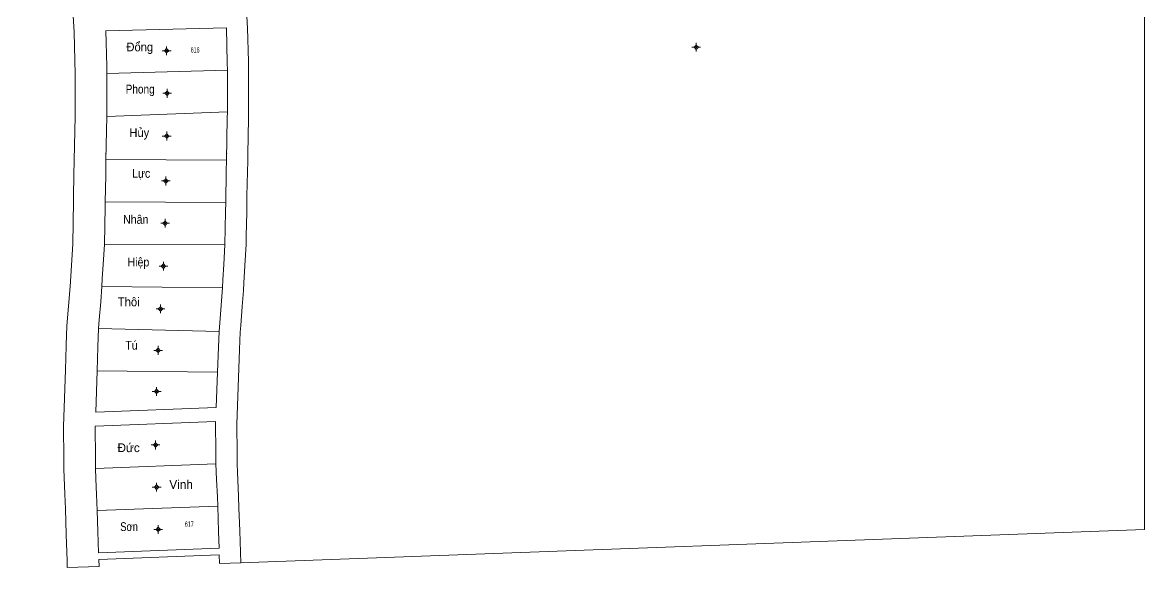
# Model space of a CAD drawing. Header units: metres. Extents: x 548056 to 548375, y 1837533 to 1837922.
# Drawn here: x 548055.8 to 548374.5, y 1837532.9 to 1837687.7 of the extents above; entities that cross this region are included whole.
import ezdxf
from ezdxf.enums import TextEntityAlignment as Align

# ---------------------------------------------------------------- set-up
doc = ezdxf.new("R2010")
doc.units = ezdxf.units.M
doc.header["$LTSCALE"] = 0.3
doc.linetypes.add('DOTTED', pattern=[1.5, 0.3, -1.2])
for name, color, linetype, lineweight in [('10', 7, 'Continuous', 13), ('11', 7, 'Continuous', 13), ('60', 7, 'DOTTED', 13)]:
    doc.layers.add(name, color=color, linetype=linetype, lineweight=lineweight)
for name, color, linetype in [('13', 7, 'Continuous'), ('18', 7, 'Continuous'), ('21', 7, 'Continuous')]:
    doc.layers.add(name, color=color, linetype=linetype)

msp = doc.modelspace()

# ---------------------------------------------------------------- hatches: boundary and pattern name
at = {"layer": '11'}
for points in [[(548096.9198, 1837679.7, 1), (548096.6197, 1837679.7, 1)], [(548247.3298, 1837680.71, 1), (548247.0298, 1837680.71, 1)], [(548097.0598, 1837667.62, 1), (548096.7597, 1837667.62, 1)], [(548096.9398, 1837655.48, 1), (548096.6397, 1837655.48, 1)], [(548096.6898, 1837642.72, 1), (548096.3897, 1837642.72, 1)], [(548096.4697, 1837630.72, 1), (548096.1697, 1837630.72, 1)], [(548095.9998, 1837618.52, 1), (548095.6998, 1837618.52, 1)], [(548095.1698, 1837606.38, 1), (548094.8697, 1837606.38, 1)], [(548094.4898, 1837594.6, 1), (548094.1898, 1837594.6, 1)], [(548094.0798, 1837582.95, 1), (548093.7798, 1837582.95, 1)], [(548093.7698, 1837567.74, 1), (548093.4698, 1837567.74, 1)], [(548094.0698, 1837555.74, 1), (548093.7698, 1837555.74, 1)], [(548094.5198, 1837543.75, 1), (548094.2198, 1837543.75, 1)]]:
    msp.add_hatch(color=256, dxfattribs=at).paths.add_polyline_path(points)

# ---------------------------------------------------------------- linework, layer by layer
at = {"layer": '10'}
for p, q in [((548374.47, 1837827.12), (548374.52, 1837543.73)), ((548079.5, 1837685.32), (548113.74, 1837686.17)), ((548113.74, 1837686.17), (548113.98, 1837676.23)), ((548113.98, 1837676.23), (548114.03, 1837674.23)), ((548070.79, 1837670.82), (548070.79, 1837672.97)), ((548079.79, 1837673.24), (548114.03, 1837674.23)), ((548079.79, 1837670.83), (548079.79, 1837673.24)), ((548114.03, 1837674.23), (548114.03, 1837670.83)), ((548070.79, 1837670.82), (548070.8, 1837666.15)), ((548079.79, 1837670.83), (548079.8, 1837664.73)), ((548079.8, 1837664.73), (548079.8, 1837661)), ((548079.8, 1837661), (548079.54, 1837648.78)), ((548079.8, 1837661), (548114.02, 1837662.35)), ((548113.79, 1837648.6), (548113.99, 1837660.57)), ((548113.99, 1837660.57), (548114.02, 1837662.35)), ((548079.54, 1837648.78), (548079.45, 1837644.26)), ((548079.54, 1837648.78), (548113.79, 1837648.6)), ((548113.79, 1837648.6), (548113.72, 1837645.4)), ((548079.45, 1837644.26), (548079.29, 1837636.83)), ((548113.72, 1837645.4), (548113.54, 1837636.65)), ((548079.27, 1837635.35), (548079.1, 1837624.69)), ((548079.29, 1837636.83), (548079.27, 1837635.35)), ((548079.29, 1837636.83), (548113.54, 1837636.65)), ((548113.54, 1837636.65), (548113.5, 1837634.03)), ((548113.5, 1837634.03), (548113.32, 1837624.62)), ((548078.84, 1837620.39), (548079.1, 1837624.69)), ((548079.1, 1837624.69), (548113.32, 1837624.62)), ((548078.5, 1837614.92), (548078.84, 1837620.39)), ((548078.37, 1837612.79), (548078.03, 1837608.4)), ((548078.37, 1837612.79), (548078.5, 1837614.92)), ((548078.37, 1837612.79), (548112.63, 1837612.34)), ((548111.66, 1837599.98), (548111.85, 1837602.41)), ((548077.43, 1837600.81), (548077.25, 1837595.58)), ((548077.43, 1837600.81), (548111.66, 1837599.98)), ((548111.49, 1837595.49), (548111.66, 1837599.98)), ((548117.48, 1837594.89), (548117.66, 1837599.78)), ((548077.25, 1837595.58), (548077.01, 1837588.82)), ((548111.23, 1837588.4), (548111.49, 1837595.49)), ((548116.69, 1837573.55), (548117.48, 1837594.89)), ((548067.46, 1837573.01), (548068.02, 1837589.06)), ((548077.01, 1837588.82), (548076.64, 1837577.08)), ((548111.23, 1837588.4), (548077.01, 1837588.82)), ((548110.86, 1837578.4), (548111.23, 1837588.4)), ((548076.64, 1837577.08), (548110.86, 1837578.4)), ((548067.46, 1837573.01), (548067.53, 1837563.85)), ((548110.78, 1837562.38), (548110.76, 1837565.36)), ((548067.53, 1837563.85), (548067.55, 1837560.91)), ((548110.78, 1837562.38), (548076.55, 1837561.09)), ((548110.78, 1837562.38), (548110.97, 1837557.93)), ((548076.87, 1837553.71), (548077.06, 1837549.1)), ((548111.29, 1837550.39), (548077.06, 1837549.1)), ((548077.44, 1837537.11), (548111.67, 1837538.4)), ((548111.82, 1837534.08), (548117.81, 1837534.3))]:
    msp.add_line(p, q, dxfattribs=at)
for points in [[(548070.79, 1837672.97), (548070.5, 1837684.95), (548069.73, 1837697.47), (548068.41, 1837711.61), (548066.51, 1837723.43), (548055.81, 1837770.67)], [(548112.27, 1837746.35), (548117.75, 1837712.79), (548118.75, 1837702.61), (548119.03, 1837698.01), (548119.74, 1837686.14), (548119.97, 1837676.66), (548120.03, 1837674.38), (548120.03, 1837670.82)], [(548079.5, 1837685.32), (548079.74, 1837675.28), (548079.79, 1837673.24)], [(548114.02, 1837662.35), (548114.02, 1837664.73), (548114.03, 1837670.83)], [(548120.02, 1837662.25), (548120.02, 1837664.72), (548120.03, 1837670.82)], [(548070.8, 1837661.01), (548070.8, 1837661.1), (548070.8, 1837664.72), (548070.8, 1837666.15)], [(548070.1, 1837624.8), (548070.3, 1837637.09), (548070.32, 1837638.27), (548070.45, 1837644.45), (548070.8, 1837661.01)], [(548119.82, 1837650.37), (548119.99, 1837660.47), (548120.02, 1837662.25)], [(548119.82, 1837650.37), (548119.79, 1837648.36), (548119.72, 1837645.27), (548119.58, 1837638.52), (548119.54, 1837636.46), (548119.5, 1837633.74)], [(548119.34, 1837624.81), (548119.38, 1837627.13), (548119.5, 1837633.74)], [(548068.27, 1837596.12), (548068.45, 1837601.55), (548069.35, 1837612.75), (548070.1, 1837624.8)], [(548111.85, 1837602.41), (548112.63, 1837612.34), (548112.76, 1837614.68), (548113, 1837618.95), (548113.32, 1837624.62)], [(548118.72, 1837613.82), (548118.99, 1837618.61), (548119.34, 1837624.81)], [(548118.72, 1837613.82), (548118.6, 1837611.59), (548118.25, 1837607.09), (548117.81, 1837601.69), (548117.66, 1837599.78)], [(548078.03, 1837608.4), (548077.62, 1837603.27), (548077.43, 1837600.81)], [(548068.02, 1837589.06), (548068.26, 1837595.9), (548068.27, 1837596.12)], [(548110.76, 1837565.36), (548110.68, 1837574.4), (548076.46, 1837573.08)], [(548116.69, 1837573.55), (548116.76, 1837565.44), (548116.78, 1837562.4), (548116.89, 1837559.92)], [(548076.46, 1837573.08), (548076.53, 1837563.98), (548076.55, 1837561.09), (548076.68, 1837558.1), (548076.87, 1837553.71)], [(548111.82, 1837534.08), (548111.73, 1837536.5), (548077.5, 1837535.21), (548077.56, 1837533.19), (548068.56, 1837532.92), (548068.5, 1837534.81), (548068.27, 1837542.34), (548068.04, 1837549.56), (548067.86, 1837553.81), (548067.55, 1837560.91)], [(548110.97, 1837557.93), (548111.18, 1837552.99), (548111.29, 1837550.39)], [(548116.89, 1837559.92), (548117.17, 1837553.24), (548117.31, 1837549.88), (548117.52, 1837543.31)], [(548077.06, 1837549.1), (548077.25, 1837543.12), (548077.44, 1837537.11)], [(548111.29, 1837550.39), (548111.52, 1837543.12), (548111.67, 1837538.4)], [(548117.52, 1837543.31), (548117.81, 1837534.3), (548374.52, 1837543.73)]]:
    msp.add_lwpolyline(points, dxfattribs=at)
at = {"layer": '11'}
for p, q in [((548247.18, 1837681.96), (548247.18, 1837681.33)), ((548096.15, 1837679.7), (548095.52, 1837679.7)), ((548096.77, 1837680.95), (548096.77, 1837680.33)), ((548096.77, 1837679.07), (548096.77, 1837678.45)), ((548098.02, 1837679.7), (548097.39, 1837679.7)), ((548246.56, 1837680.71), (548245.93, 1837680.71)), ((548247.18, 1837680.09), (548247.18, 1837679.46)), ((548248.43, 1837680.71), (548247.81, 1837680.71)), ((548096.29, 1837667.62), (548095.66, 1837667.62)), ((548096.91, 1837668.87), (548096.91, 1837668.25)), ((548096.91, 1837666.99), (548096.91, 1837666.37)), ((548098.16, 1837667.62), (548097.53, 1837667.62)), ((548096.79, 1837656.73), (548096.79, 1837656.11)), ((548096.17, 1837655.48), (548095.54, 1837655.48)), ((548096.79, 1837654.85), (548096.79, 1837654.23)), ((548098.04, 1837655.48), (548097.41, 1837655.48)), ((548096.54, 1837643.97), (548096.54, 1837643.35)), ((548095.91, 1837642.72), (548095.29, 1837642.72)), ((548096.54, 1837642.09), (548096.54, 1837641.47)), ((548097.79, 1837642.72), (548097.17, 1837642.72)), ((548096.32, 1837631.97), (548096.32, 1837631.35)), ((548095.69, 1837630.72), (548095.07, 1837630.72)), ((548096.32, 1837630.09), (548096.32, 1837629.47)), ((548097.57, 1837630.72), (548096.94, 1837630.72)), ((548095.23, 1837618.52), (548094.6, 1837618.52)), ((548095.85, 1837619.77), (548095.85, 1837619.15)), ((548097.1, 1837618.52), (548096.47, 1837618.52)), ((548095.85, 1837617.89), (548095.85, 1837617.27)), ((548094.39, 1837606.38), (548093.77, 1837606.38)), ((548095.02, 1837607.63), (548095.02, 1837607.01)), ((548095.02, 1837605.75), (548095.02, 1837605.13)), ((548096.27, 1837606.38), (548095.65, 1837606.38)), ((548094.34, 1837595.85), (548094.34, 1837595.23)), ((548093.71, 1837594.6), (548093.09, 1837594.6)), ((548094.34, 1837593.97), (548094.34, 1837593.35)), ((548095.59, 1837594.6), (548094.97, 1837594.6)), ((548093.93, 1837584.2), (548093.93, 1837583.57)), ((548093.31, 1837582.95), (548092.68, 1837582.95)), ((548093.93, 1837582.33), (548093.93, 1837581.7)), ((548095.18, 1837582.95), (548094.56, 1837582.95)), ((548092.99, 1837567.74), (548092.37, 1837567.74)), ((548093.62, 1837568.99), (548093.62, 1837568.37)), ((548094.87, 1837567.74), (548094.25, 1837567.74)), ((548093.62, 1837567.11), (548093.62, 1837566.49)), ((548093.3, 1837555.74), (548092.67, 1837555.74)), ((548093.92, 1837556.99), (548093.92, 1837556.37)), ((548093.92, 1837555.11), (548093.92, 1837554.49)), ((548095.17, 1837555.74), (548094.55, 1837555.74)), ((548094.37, 1837545), (548094.37, 1837544.37)), ((548093.75, 1837543.75), (548093.12, 1837543.75)), ((548094.37, 1837543.13), (548094.37, 1837542.5)), ((548095.62, 1837543.75), (548094.99, 1837543.75))]:
    msp.add_line(p, q, dxfattribs=at)
for points in [[(548096.77, 1837680.33), (548096.15, 1837679.7), (548096.77, 1837679.07), (548097.39, 1837679.7)], [(548247.18, 1837681.33), (548246.56, 1837680.71), (548247.18, 1837680.09), (548247.81, 1837680.71)], [(548096.91, 1837668.25), (548096.29, 1837667.62), (548096.91, 1837666.99), (548097.53, 1837667.62)], [(548096.79, 1837656.11), (548096.17, 1837655.48), (548096.79, 1837654.85), (548097.41, 1837655.48)], [(548096.54, 1837643.35), (548095.91, 1837642.72), (548096.54, 1837642.09), (548097.17, 1837642.72)], [(548096.32, 1837631.35), (548095.69, 1837630.72), (548096.32, 1837630.09), (548096.94, 1837630.72)], [(548095.85, 1837619.15), (548095.23, 1837618.52), (548095.85, 1837617.89), (548096.47, 1837618.52)], [(548095.02, 1837607.01), (548094.39, 1837606.38), (548095.02, 1837605.75), (548095.65, 1837606.38)], [(548094.34, 1837595.23), (548093.71, 1837594.6), (548094.34, 1837593.97), (548094.97, 1837594.6)], [(548093.93, 1837583.57), (548093.31, 1837582.95), (548093.93, 1837582.33), (548094.56, 1837582.95)], [(548093.62, 1837568.37), (548092.99, 1837567.74), (548093.62, 1837567.11), (548094.25, 1837567.74)], [(548093.92, 1837556.37), (548093.3, 1837555.74), (548093.92, 1837555.11), (548094.55, 1837555.74)], [(548094.37, 1837544.37), (548093.75, 1837543.75), (548094.37, 1837543.13), (548094.99, 1837543.75)]]:
    msp.add_lwpolyline(points, close=True, dxfattribs=at)
for centre in [(548096.7697, 1837679.7), (548247.1798, 1837680.71), (548096.9097, 1837667.62), (548096.7897, 1837655.48), (548096.5397, 1837642.72), (548096.3197, 1837630.72), (548095.8498, 1837618.52), (548095.0197, 1837606.38), (548094.3398, 1837594.6), (548093.9298, 1837582.95), (548093.6198, 1837567.74), (548093.9198, 1837555.74), (548094.3698, 1837543.75)]:
    msp.add_circle(centre, 0.15, dxfattribs=at)
at = {"layer": '60'}
for centre in [(548070.81, 1837661.49), (548079.78, 1837659.97), (548079.8, 1837661), (548079.58, 1837650.56), (548113.82, 1837650.56), (548079.54, 1837648.78), (548113.79, 1837648.6), (548079.32, 1837638.08), (548113.58, 1837638.77), (548079.29, 1837636.83), (548113.54, 1837636.65), (548079.1, 1837624.69), (548079.14, 1837627.15), (548113.32, 1837624.62), (548113.38, 1837627.24), (548112.63, 1837612.34), (548112.29, 1837607.86)]:
    msp.add_circle(centre, 0.01, dxfattribs=at)

# ---------------------------------------------------------------- texts
at = {"layer": '13'}
for s, width, p in [('Đổng', 0.95, (548089.135, 1837679.53)), ('Phong', 0.85, (548089.25, 1837667.56)), ('Hủy', 0.95, (548089.005, 1837655.21)), ('Lực', 0.9, (548089.52, 1837643.62)), ('Nhân', 0.9, (548087.995, 1837630.55)), ('Hiệp', 0.9, (548088.75, 1837618.45)), ('Thôi', 0.95, (548086.005, 1837607.13)), ('Tú', 0.9, (548086.775, 1837594.81)), ('Sơn', 0.8, (548086.1, 1837543.29))]:
    msp.add_text(s, height=2.5, dxfattribs=dict(at, width=width)).set_placement(p, align=Align.CENTER)
for s, p in [('Đức', (548085.97, 1837565.71)), ('Vinh', (548100.88, 1837555.26))]:
    msp.add_text(s, height=2.5, dxfattribs=at).set_placement(p, align=Align.CENTER)
at = {"layer": '18', "width": 0.85}
for p in [(548096.745, 1837679.32), (548094.345, 1837543.38)]:
    msp.add_text('12', height=0.75, dxfattribs=at).set_placement(p, align=Align.CENTER)
at = {"layer": '21', "width": 0.6}
for s, p in [('616', (548104.86, 1837679.2)), ('617', (548103.185, 1837544.51))]:
    msp.add_text(s, height=1.5, dxfattribs=at).set_placement(p, align=Align.CENTER)

doc.saveas('drawing.dxf')
